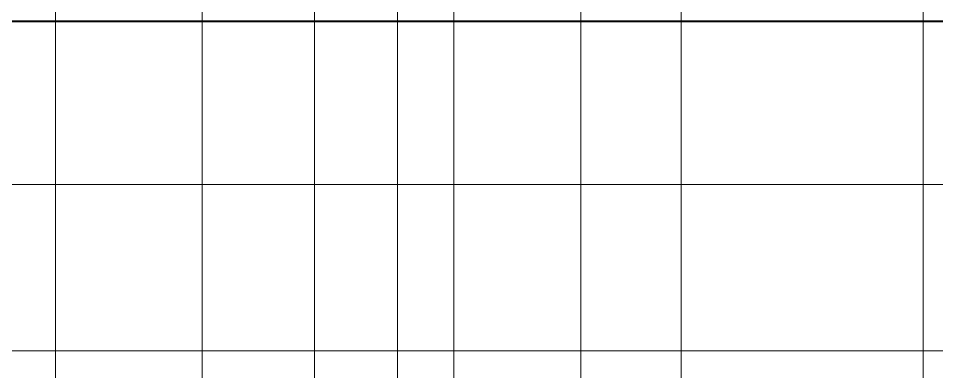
# Model space of a CAD drawing. Header units: millimetres. Extents: x -592259 to 288321, y -552984 to 293768.
# Drawn here: x 97709 to 116494, y -525181 to -517956 of the extents above; entities that cross this region are included whole.
import ezdxf

# ---------------------------------------------------------------- set-up
doc = ezdxf.new("R2010")
doc.units = ezdxf.units.MM
doc.linetypes.add('ADSK_Линия сетки', pattern=[2500, 2000, -250, 0, -250])
for name, color, linetype, lineweight in [('Оси', 250, 'Continuous', 9), ('Стены отделка', 7, 'Continuous', 13), ('Стены штриховка', 250, 'Continuous', 9)]:
    doc.layers.add(name, color=color, linetype=linetype, lineweight=lineweight)

msp = doc.modelspace()

# ---------------------------------------------------------------- linework, layer by layer
at = {"layer": 'Оси', "linetype": 'ADSK_Линия сетки', "ltscale": 100}
for p, q in [((98467.2298, -547719.4803), (98467.2298, -482778.6358)), ((101467.2298, -482778.6358), (101467.2298, -548529.072)), ((103767.2298, -482778.6358), (103767.2298, -547719.4803)), ((105467.2298, -482778.6358), (105467.2298, -547719.4803)), ((106617.23, -482778.6358), (106617.23, -547719.4803)), ((109217.23, -482778.6358), (109217.23, -547719.4803)), ((111267.2298, -482778.6358), (111267.2298, -547719.4803)), ((116217.2298, -482778.6358), (116217.2298, -547719.4803)), ((88763.207, -521355.6404), (180488.1093, -521355.6404)), ((88763.207, -524755.6404), (180488.1093, -524755.6404))]:
    msp.add_line(p, q, dxfattribs=at)
at = {"layer": 'Стены отделка', "lineweight": 5}
msp.add_line((92697.2298, -518025.5807), (128097.2304, -518025.5807), dxfattribs=at)
at = {"layer": 'Стены штриховка'}
msp.add_line((92717.2298, -518005.5807), (128117.2304, -518005.5807), dxfattribs=at)

doc.saveas('drawing.dxf')
